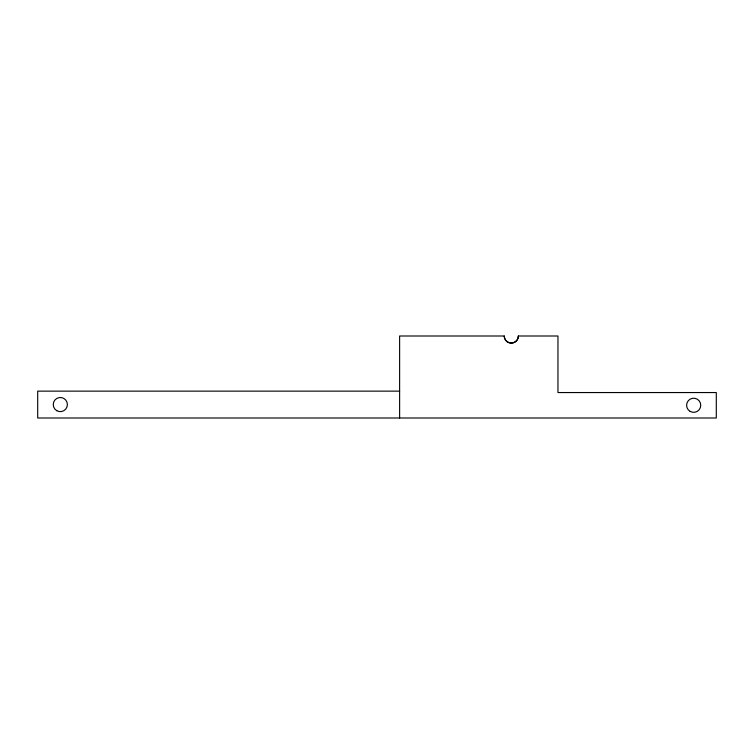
<?xml version="1.0" encoding="UTF-8"?>
<svg xmlns="http://www.w3.org/2000/svg" width="754" height="754" viewBox="0 0 754 754"><rect width="100%" height="100%" fill="white"/><g stroke="black" fill="none" stroke-linecap="round" stroke-linejoin="round"><path stroke-width="1.13" d="M399.62 391.137L37.7 391.137L37.7 417.999L716.3 417.999L716.3 392.551L557.96 392.551L557.96 336.001L518.375 336.001A7.069 7.069 0 0 1 511.306 343.07A7.069 7.069 0 0 1 504.238 336.001L399.62 336.001L399.62 417.999M518.375 336.001A7.069 7.069 0 0 1 511.306 343.07A7.069 7.069 0 0 1 504.238 336.001M690.146 411.401A7.069 7.069 0 0 0 700.749 405.275A7.069 7.069 0 0 0 690.146 399.149A7.069 7.069 0 0 0 690.146 411.401M56.786 410.694A7.069 7.069 0 0 0 67.389 404.568A7.069 7.069 0 0 0 56.786 398.442A7.069 7.069 0 0 0 56.786 410.694"/></g></svg>
